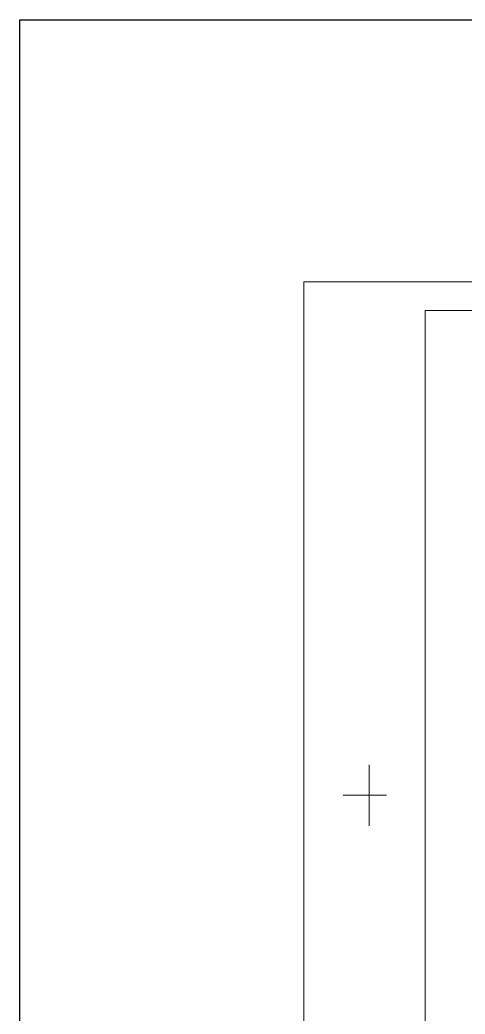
# Model space of a CAD drawing. Extents: x 2505 to 2922, y -308 to -10.
# Drawn here: x 2504.8 to 2575.8, y -168.9 to -10.2 of the extents above; entities that cross this region are included whole.
import ezdxf

# ---------------------------------------------------------------- set-up
doc = ezdxf.new("R2010")
doc.units = 0
doc.header["$LTSCALE"] = 5
doc.header["$MEASUREMENT"] = 0
doc.layers.add('图层1实体', color=7, linetype='CONTINUOUS')

msp = doc.modelspace()

# ---------------------------------------------------------------- linework, layer by layer
at = {"layer": '图层1实体', "lineweight": 0}
for p, q in [((2560.5001, -129.095), (2560.5001, -138.813)), ((2560.5001, -129.095), (2560.5001, -138.813)), ((2556.3293, -133.954), (2563.2806, -133.954)), ((2556.3293, -133.954), (2563.2806, -133.954))]:
    msp.add_line(p, q, dxfattribs=at)
at = {"layer": '图层1实体'}
msp.add_lwpolyline([(2504.7952, -10.2478), (2921.6878, -10.2478), (2921.6878, -308.0873), (2504.7952, -308.0873)], close=True, dxfattribs=at)
at = {"layer": '图层1实体', "lineweight": 0}
for points in [[(2550.0732, -52.0397), (2712.0369, -52.0397), (2712.0369, -276.948), (2550.0732, -276.948)], [(2569.4291, -56.5995), (2706.6447, -56.5995), (2706.6447, -272.4156), (2569.4291, -272.4156)]]:
    msp.add_lwpolyline(points, close=True, dxfattribs=at)

doc.saveas('drawing.dxf')
